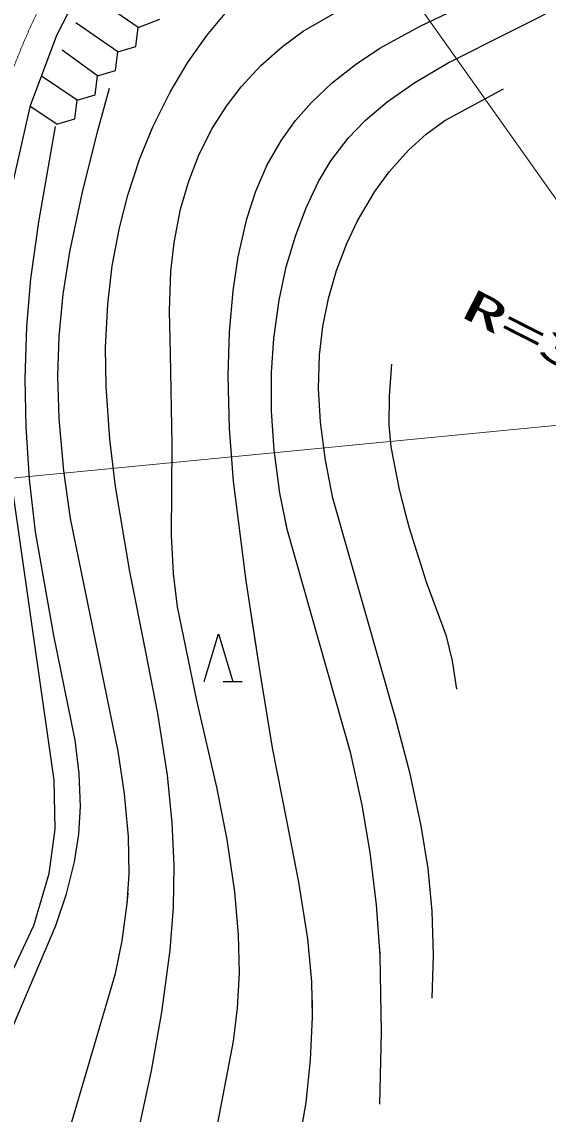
# Model space of a CAD drawing. Units: millimetres, scale not verified. Extents: x 40000 to 680000, y 20000 to 380000.
# Drawn here: x 397691 to 419668, y 249127 to 294725 of the extents above; entities that cross this region are included whole.
import ezdxf
from ezdxf.enums import TextEntityAlignment as Align

# ---------------------------------------------------------------- set-up
doc = ezdxf.new("R2010")
doc.units = ezdxf.units.MM
doc.header["$LTSCALE"] = 1000
doc.linetypes.add('CHAIN', pattern=[18.5, 12, -1.5, 3.5, -1.5])
for name, color, linetype, lineweight in [('M-BGD', 7, 'Continuous', 25), ('M-BMK', 2, 'CHAIN', 13), ('M-STR-HTXT', 7, 'Continuous', 13)]:
    doc.layers.add(name, color=color, linetype=linetype, lineweight=lineweight)
doc.styles.add('ＭＳ ゴシック', font='')
doc.styles.get('ＭＳ ゴシック').set_extended_font_data('MS Gothic')

msp = doc.modelspace()

# ---------------------------------------------------------------- linework, layer by layer
at = {"layer": 'M-BGD'}
for p, q in [((399151, 294163), (400258, 296338)), ((409431, 294330), (412383, 296032)), ((415498, 293015), (421833, 296230)), ((402545, 294490), (400561, 295864)), ((405416, 294160), (406313, 295238)), ((414302, 294534), (416104, 295398)), ((401696, 293480), (399951, 294682)), ((402545, 294490), (403456, 294834)), ((398054, 291238), (399151, 294163)), ((402457, 293702), (402545, 294490)), ((404605, 293009), (405416, 294160)), ((404605, 293009), (405416, 294160)), ((408570, 293698), (409431, 294330)), ((412633, 293624), (414302, 294534)), ((401696, 293480), (402457, 293702)), ((407667, 292896), (408570, 293698)), ((400847, 292469), (399378, 293537)), ((401608, 292691), (401696, 293480)), ((411616, 292949), (412633, 293624)), ((411616, 292949), (412633, 293624)), ((403880, 291796), (404605, 293009)), ((403880, 291796), (404605, 293009)), ((406847, 292007), (407667, 292896)), ((406847, 292007), (407667, 292896)), ((410658, 292195), (411616, 292949)), ((410658, 292195), (411616, 292949)), ((414100, 292188), (415498, 293015)), ((414100, 292188), (415498, 293015)), ((399998, 291458), (398509, 292451)), ((400759, 291681), (400847, 292469)), ((400847, 292469), (401608, 292691)), ((400883, 290225), (401351, 291958)), ((406235, 291207), (406847, 292007)), ((406235, 291207), (406847, 292007)), ((409779, 291361), (410658, 292195)), ((409779, 291361), (410658, 292195)), ((412942, 291384), (414100, 292188)), ((412942, 291384), (414100, 292188)), ((415349, 290600), (417798, 291935)), ((399910, 290670), (399998, 291458)), ((399998, 291458), (400759, 291681)), ((403161, 290348), (403880, 291796)), ((412028, 290613), (412942, 291384)), ((412028, 290613), (412942, 291384)), ((397291, 287851), (398054, 291238)), ((399149, 290447), (398042, 291185)), ((405641, 290267), (406235, 291207)), ((405641, 290267), (406235, 291207)), ((409119, 290607), (409779, 291361)), ((409119, 290607), (409779, 291361)), ((399149, 290447), (399910, 290670)), ((408528, 289787), (409119, 290607)), ((411317, 289872), (412028, 290613)), ((411317, 289872), (412028, 290613)), ((414575, 290033), (415349, 290600)), ((398397, 286372), (399102, 290361)), ((400238, 287680), (400883, 290225)), ((402618, 289018), (403161, 290348)), ((405095, 289195), (405641, 290267)), ((405095, 289195), (405641, 290267)), ((413835, 289363), (414575, 290033)), ((407936, 288755), (408536, 289799)), ((407936, 288755), (408528, 289787)), ((410599, 288918), (411317, 289872)), ((410599, 288918), (411317, 289872)), ((411317, 289872), (411341, 289899)), ((404657, 288070), (405095, 289195)), ((413032, 288461), (413835, 289363)), ((413032, 288461), (413835, 289363)), ((402113, 287486), (402618, 289018)), ((402113, 287486), (402618, 289018)), ((407460, 287656), (407936, 288755)), ((407460, 287656), (407936, 288755)), ((410084, 288056), (410599, 288918)), ((410084, 288056), (410599, 288918)), ((412436, 287641), (413032, 288461)), ((412436, 287641), (413032, 288461)), ((404321, 286905), (404657, 288070)), ((409559, 286963), (410084, 288056)), ((409559, 286963), (410084, 288056)), ((399699, 285131), (400238, 287680)), ((401765, 286120), (402113, 287486)), ((401765, 286120), (402113, 287486)), ((407087, 286505), (407460, 287656)), ((407087, 286505), (407460, 287656)), ((411711, 286415), (412436, 287641)), ((411711, 286415), (412436, 287641)), ((404047, 285513), (404321, 286905)), ((409127, 285825), (409559, 286963)), ((409127, 285825), (409559, 286963)), ((398073, 283997), (398397, 286372)), ((406724, 284916), (407087, 286505)), ((406724, 284916), (407087, 286505)), ((411263, 285474), (411711, 286415)), ((411263, 285474), (411711, 286415)), ((401469, 284536), (401765, 286120)), ((401469, 284536), (401765, 286120)), ((403906, 284306), (404047, 285513)), ((408731, 284492), (409127, 285825)), ((408731, 284492), (409127, 285825)), ((410828, 284342), (411263, 285474)), ((410828, 284342), (411263, 285474)), ((410828, 284342), (411263, 285474)), ((399422, 283362), (399699, 285131)), ((401280, 282937), (401469, 284536)), ((401280, 282937), (401469, 284536)), ((406513, 283501), (406724, 284916)), ((406513, 283501), (406724, 284916)), ((403851, 282659), (403906, 284306)), ((408430, 283109), (408731, 284492)), ((408430, 283109), (408731, 284492)), ((410491, 283182), (410828, 284342)), ((410491, 283182), (410828, 284342)), ((410491, 283182), (410828, 284342)), ((397899, 282006), (398073, 283997)), ((399247, 281589), (399422, 283362)), ((406362, 281768), (406513, 283501)), ((410253, 282003), (410491, 283182)), ((401188, 281132), (401280, 282937)), ((408209, 281507), (408430, 283109)), ((403898, 280861), (403851, 282659)), ((397827, 279818), (397899, 282006)), ((397827, 279818), (397899, 282006)), ((410116, 280813), (410253, 282003)), ((399192, 279950), (399247, 281589)), ((406307, 279951), (406362, 281768)), ((408116, 280094), (408209, 281507)), ((401208, 279508), (401188, 281132)), ((403973, 277080), (403898, 280861)), ((410084, 279416), (410116, 280813)), ((413040, 279101), (413144, 280442)), ((408118, 278474), (408116, 280094)), ((397866, 277825), (397827, 279818)), ((397866, 277825), (397827, 279818)), ((399244, 278167), (399192, 279950)), ((406364, 277747), (406307, 279951)), ((406364, 277747), (406307, 279951)), ((401361, 277309), (401208, 279508)), ((401361, 277309), (401208, 279508)), ((410164, 278015), (410084, 279416)), ((413029, 277904), (413040, 279101)), ((399442, 275984), (399244, 278167)), ((399442, 275984), (399244, 278167)), ((408227, 276857), (408118, 278474)), ((398014, 275630), (397866, 277825)), ((398014, 275630), (397866, 277825)), ((406530, 275556), (406364, 277747)), ((406530, 275556), (406364, 277747)), ((410371, 276424), (410164, 278015)), ((410371, 276424), (410164, 278015)), ((413113, 276978), (413029, 277904)), ((413113, 276978), (413029, 277904)), ((399047, 263074), (396998, 277408)), ((401599, 275325), (401361, 277309)), ((401599, 275325), (401361, 277309)), ((403934, 273277), (403973, 277080)), ((408470, 275052), (408227, 276857)), ((413456, 275207), (413113, 276978)), ((413456, 275207), (413113, 276978)), ((410679, 274845), (410371, 276424)), ((410679, 274845), (410371, 276424)), ((399726, 273995), (399442, 275984)), ((399726, 273995), (399442, 275984)), ((398265, 273432), (398014, 275630)), ((398265, 273432), (398014, 275630)), ((407056, 271397), (406530, 275556)), ((402197, 271777), (401599, 275325)), ((408779, 273495), (408470, 275052)), ((413868, 273628), (413456, 275207)), ((413868, 273628), (413456, 275207)), ((413296, 265663), (410679, 274845)), ((413868, 273628), (413653, 274427)), ((401714, 264283), (399726, 273995)), ((408779, 273495), (408697, 273862)), ((414590, 271341), (413868, 273628)), ((414590, 271341), (413868, 273628)), ((399029, 269112), (398265, 273432)), ((404022, 271691), (403934, 273277)), ((404022, 271691), (403934, 273277)), ((411422, 264178), (408779, 273495)), ((402865, 268423), (402197, 271777)), ((404194, 270312), (404022, 271691)), ((404194, 270312), (404022, 271691)), ((404194, 270312), (404022, 271691)), ((407639, 267578), (407056, 271397)), ((415416, 269083), (414590, 271341)), ((415416, 269083), (414590, 271341)), ((415416, 269083), (414590, 271341)), ((404995, 266396), (404194, 270312)), ((404995, 266396), (404194, 270312)), ((407639, 267578), (407298, 269817)), ((399911, 264734), (399029, 269112)), ((405297, 267182), (405897, 269182)), ((405897, 269182), (406497, 267182)), ((415679, 268055), (415416, 269083)), ((415679, 268055), (415416, 269083)), ((415679, 268055), (415416, 269083)), ((402865, 268423), (402781, 268824)), ((403367, 265850), (402865, 268423)), ((403367, 265850), (402865, 268423)), ((415859, 266867), (415679, 268055)), ((415859, 266867), (415679, 268055)), ((415859, 266867), (415679, 268055)), ((408154, 264425), (407639, 267578)), ((408154, 264425), (407639, 267578)), ((406097, 267182), (406897, 267182)), ((405838, 262776), (404995, 266396)), ((405838, 262776), (404995, 266396)), ((403768, 263276), (403367, 265850)), ((403768, 263276), (403367, 265850)), ((413296, 265663), (413260, 265792)), ((413904, 263332), (413296, 265663)), ((413904, 263332), (413296, 265663)), ((400078, 263352), (399911, 264734)), ((401983, 262499), (401714, 264283)), ((408756, 261384), (408154, 264425)), ((408756, 261384), (408154, 264425)), ((411422, 264178), (411351, 264460)), ((411897, 262032), (411422, 264178)), ((411897, 262032), (411422, 264178)), ((400137, 261977), (400078, 263352)), ((403969, 261293), (403768, 263276)), ((403969, 261293), (403768, 263276)), ((414368, 261170), (413904, 263332)), ((414368, 261170), (413904, 263332)), ((399077, 261029), (399047, 263074)), ((406266, 260597), (405838, 262776)), ((406266, 260597), (405838, 262776)), ((402143, 260720), (401983, 262499)), ((400075, 260810), (400137, 261977)), ((412236, 260056), (411897, 262032)), ((412236, 260056), (411897, 262032)), ((404046, 259504), (403969, 261293)), ((404046, 259504), (403969, 261293)), ((409262, 258817), (408756, 261384)), ((398832, 259167), (399077, 261029)), ((414652, 259387), (414368, 261170)), ((399893, 259657), (400075, 260810)), ((402166, 259144), (402143, 260720)), ((406588, 258410), (406266, 260597)), ((406588, 258410), (406266, 260597)), ((412503, 257866), (412236, 260056)), ((412503, 257866), (412236, 260056)), ((399556, 258323), (399893, 259657)), ((399556, 258323), (399893, 259657)), ((404020, 257770), (404046, 259504)), ((398191, 257000), (398832, 259167)), ((402094, 257924), (402166, 259144)), ((414830, 257595), (414652, 259387)), ((409631, 256444), (409262, 258817)), ((399116, 256998), (399556, 258323)), ((399116, 256998), (399556, 258323)), ((402094, 257924), (402129, 258358)), ((406742, 256618), (406588, 258410)), ((401880, 256360), (402094, 257924)), ((401880, 256360), (402094, 257924)), ((403883, 255976), (404020, 257770)), ((412652, 255744), (412503, 257866)), ((412652, 255744), (412503, 257866)), ((414881, 255765), (414830, 257595)), ((395342, 248161), (399116, 256998)), ((397336, 255200), (398191, 257000)), ((401595, 254995), (401880, 256360)), ((401595, 254995), (401880, 256360)), ((406778, 255027), (406742, 256618)), ((409795, 254663), (409631, 256444)), ((403538, 253389), (403883, 255976)), ((403538, 253389), (403883, 255976)), ((412652, 255744), (412637, 256067)), ((412702, 252544), (412652, 255744)), ((412702, 252544), (412652, 255744)), ((414831, 253965), (414881, 255765)), ((398869, 245731), (401595, 254995)), ((406702, 253553), (406778, 255027)), ((409832, 253177), (409795, 254663)), ((406530, 252177), (406702, 253553)), ((409832, 253177), (409827, 253871)), ((403103, 250935), (403538, 253389)), ((403103, 250935), (403538, 253389)), ((409750, 251394), (409832, 253177)), ((404691, 242564), (406530, 252177)), ((412643, 249544), (412702, 252544)), ((412643, 249544), (412702, 252544)), ((409556, 249610), (409750, 251394)), ((402168, 246637), (403103, 250935)), ((402168, 246637), (403103, 250935)), ((409055, 246636), (409556, 249610))]:
    msp.add_line(p, q, dxfattribs=at)
at = {"layer": 'M-BMK'}
msp.add_arc((425821, 281976), 30469, 128.4307, 192.1626, dxfattribs=at)
at = {"layer": 'M-STR-HTXT'}
for p in [(406883, 305844), (396036, 275557)]:
    msp.add_line(p, (426253, 278481), dxfattribs=at)

# ---------------------------------------------------------------- texts
at = {"layer": 'M-STR-HTXT', "style": 'ＭＳ ゴシック', "width": 2}
msp.add_text('R=30', height=1320, rotation=333.088, dxfattribs=at).set_placement((415759, 282102), align=Align.BOTTOM_LEFT)

doc.saveas('drawing.dxf')
